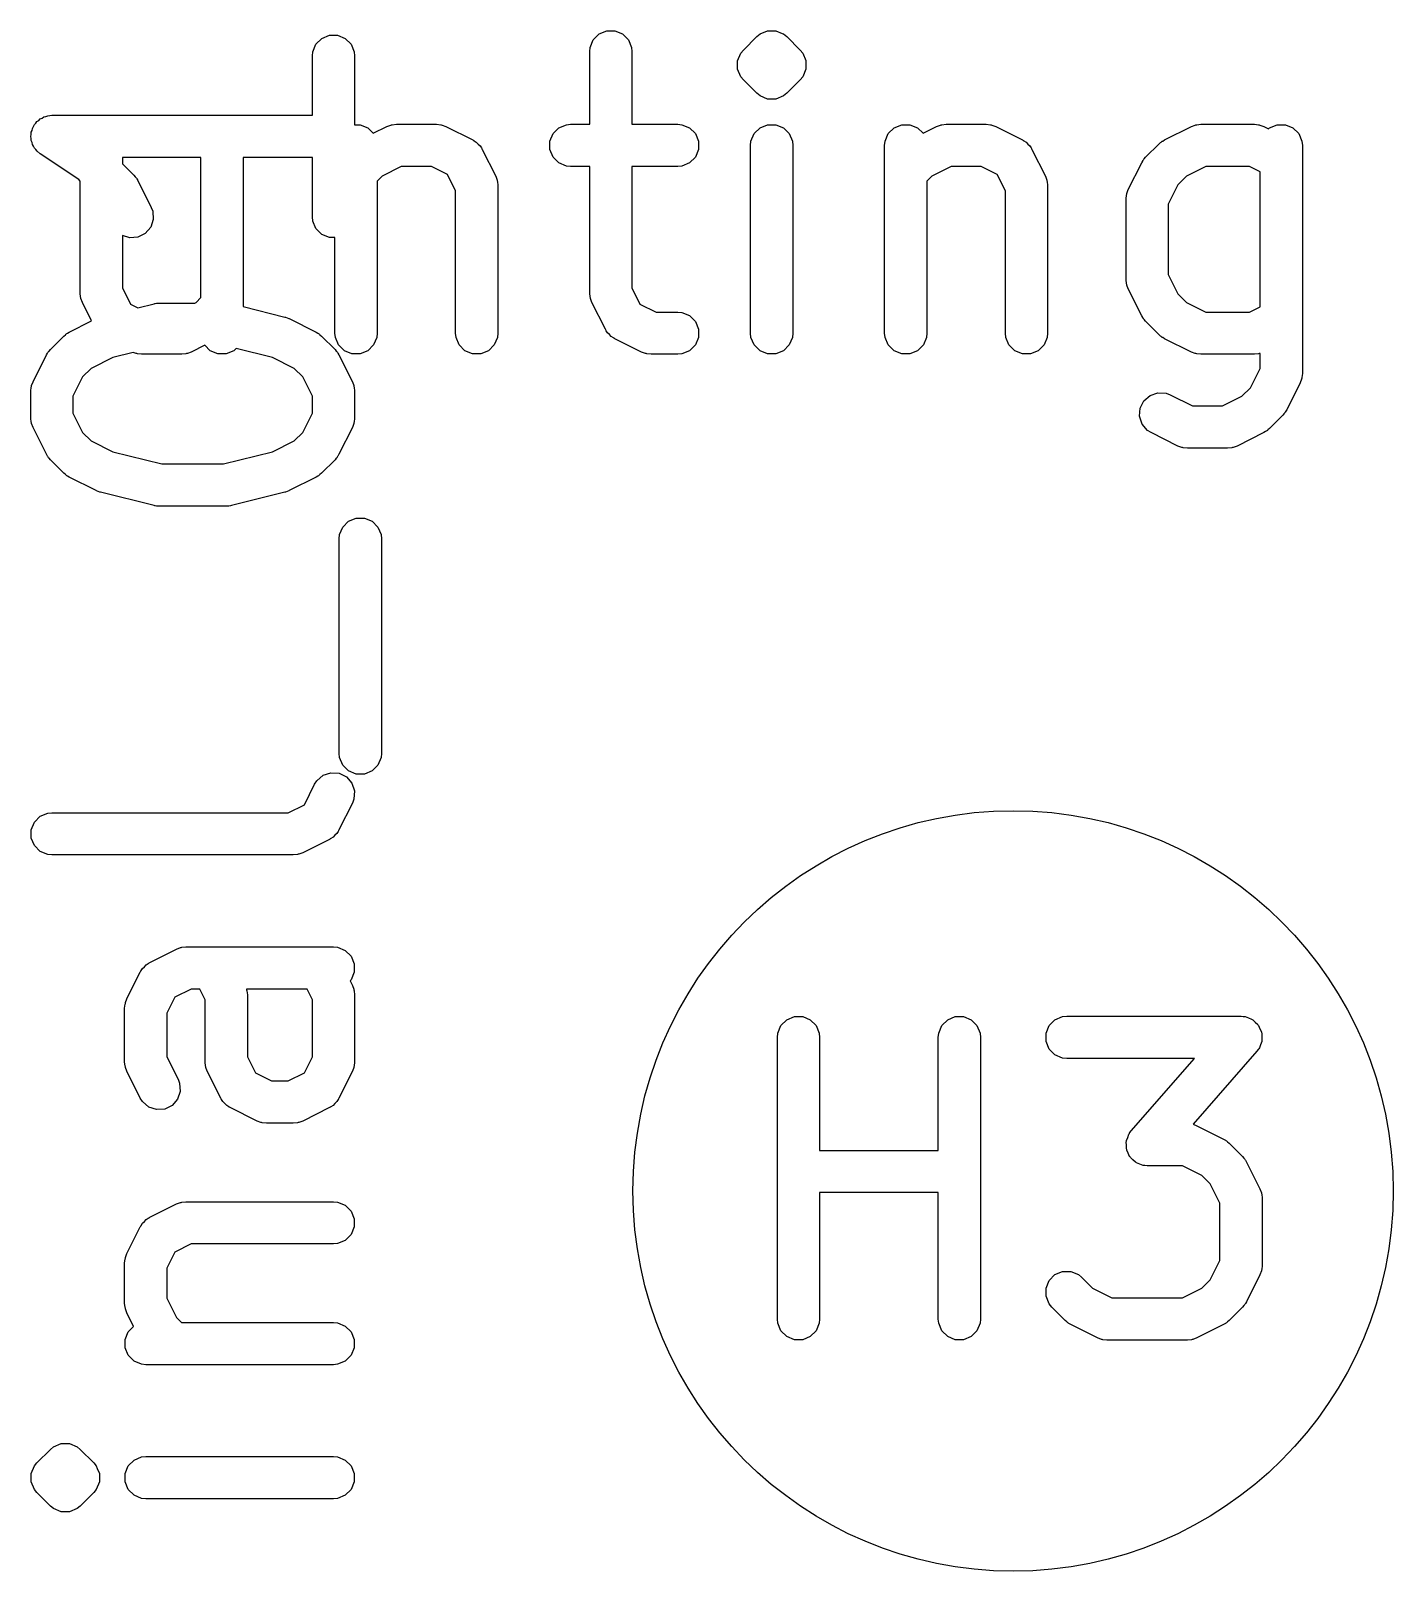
# Model space of a CAD drawing. Extents: x 0.58 to 7.69, y -5.21 to -0.56.
# Drawn here: x 7.1463 to 7.3368, y -0.9584 to -0.7431 of the extents above; entities that cross this region are included whole.
import ezdxf

# ---------------------------------------------------------------- set-up
doc = ezdxf.new("R2010")
doc.units = 0
doc.header["$MEASUREMENT"] = 0
doc.layers.add('BLACK', color=7, linetype='CONTINUOUS')

msp = doc.modelspace()

# ---------------------------------------------------------------- linework, layer by layer
at = {"layer": 'BLACK', "linetype": 'CONTINUOUS'}
for p, q in [((7.18621, -0.745), (7.18702, -0.74419)), ((7.18702, -0.74419), (7.18809, -0.74375)), ((7.18809, -0.74375), (7.18924, -0.74375)), ((7.18924, -0.74375), (7.1903, -0.74419)), ((7.1903, -0.74419), (7.19112, -0.745)), ((7.22455, -0.74546), (7.22499, -0.74439)), ((7.22499, -0.74439), (7.2258, -0.74358)), ((7.2258, -0.74358), (7.22687, -0.74314)), ((7.22687, -0.74314), (7.22802, -0.74314)), ((7.22802, -0.74314), (7.22908, -0.74358)), ((7.22908, -0.74358), (7.2299, -0.74439)), ((7.2299, -0.74439), (7.23034, -0.74546)), ((7.24598, -0.74582), (7.24785, -0.74394)), ((7.24785, -0.74394), (7.2483, -0.74358)), ((7.2483, -0.74358), (7.24936, -0.74314)), ((7.24936, -0.74314), (7.25052, -0.74314)), ((7.25052, -0.74314), (7.25052, -0.74314)), ((7.25052, -0.74314), (7.25141, -0.74351)), ((7.25141, -0.74351), (7.25158, -0.74358)), ((7.25158, -0.74358), (7.25203, -0.74394)), ((7.25203, -0.74394), (7.2539, -0.74582)), ((7.18571, -0.74665), (7.18577, -0.74607)), ((7.18571, -0.75494), (7.18571, -0.74665)), ((7.18577, -0.74607), (7.18621, -0.745)), ((7.19112, -0.745), (7.19156, -0.74607)), ((7.19156, -0.74607), (7.19161, -0.74665)), ((7.19161, -0.74665), (7.19161, -0.75626)), ((7.22449, -0.74603), (7.22455, -0.74546)), ((7.22449, -0.7562), (7.22449, -0.74603)), ((7.23034, -0.74546), (7.2304, -0.74603)), ((7.2304, -0.74603), (7.2304, -0.7562)), ((7.24517, -0.74733), (7.24561, -0.74627)), ((7.24561, -0.74627), (7.24598, -0.74582)), ((7.2539, -0.74582), (7.25427, -0.74627)), ((7.25427, -0.74627), (7.25469, -0.74728)), ((7.24517, -0.74848), (7.24517, -0.74733)), ((7.24561, -0.74955), (7.24517, -0.74848)), ((7.25471, -0.74848), (7.25427, -0.74955)), ((7.25469, -0.74728), (7.25471, -0.74733)), ((7.25471, -0.74733), (7.25471, -0.74848)), ((7.24598, -0.74999), (7.24561, -0.74955)), ((7.24785, -0.75187), (7.24598, -0.74999)), ((7.2539, -0.74999), (7.25203, -0.75187)), ((7.25427, -0.74955), (7.2539, -0.74999)), ((7.2483, -0.75224), (7.24785, -0.75187)), ((7.24936, -0.75268), (7.2483, -0.75224)), ((7.25052, -0.75268), (7.24936, -0.75268)), ((7.24936, -0.75268), (7.24936, -0.75268)), ((7.25158, -0.75224), (7.25052, -0.75268)), ((7.25052, -0.75268), (7.25052, -0.75268)), ((7.25203, -0.75187), (7.25158, -0.75224)), ((7.1472, -0.75581), (7.14744, -0.75565)), ((7.14744, -0.75565), (7.14765, -0.75544)), ((7.14765, -0.75544), (7.14792, -0.75533)), ((7.14792, -0.75533), (7.14816, -0.75517)), ((7.14816, -0.75517), (7.14845, -0.75511)), ((7.14845, -0.75511), (7.14872, -0.755)), ((7.14872, -0.755), (7.14929, -0.75494)), ((7.14929, -0.75494), (7.14929, -0.75494)), ((7.14929, -0.75494), (7.14929, -0.75494)), ((7.14929, -0.75494), (7.14929, -0.75494)), ((7.14929, -0.75494), (7.18571, -0.75494)), ((7.14634, -0.7579), (7.1464, -0.75761)), ((7.1464, -0.75732), (7.14651, -0.75705)), ((7.1464, -0.75761), (7.1464, -0.75732)), ((7.14651, -0.75705), (7.14656, -0.75677)), ((7.14656, -0.75677), (7.14673, -0.75652)), ((7.14673, -0.75652), (7.14684, -0.75625)), ((7.14684, -0.75625), (7.14704, -0.75605)), ((7.14704, -0.75605), (7.1472, -0.75581)), ((7.19161, -0.75626), (7.1924, -0.75626)), ((7.1924, -0.75626), (7.19346, -0.7567)), ((7.19346, -0.7567), (7.19423, -0.75746)), ((7.19423, -0.75746), (7.19613, -0.75651)), ((7.19613, -0.75651), (7.19667, -0.75631)), ((7.19667, -0.75631), (7.19677, -0.7563)), ((7.19677, -0.7563), (7.19687, -0.75626)), ((7.19687, -0.75626), (7.19745, -0.7562)), ((7.19745, -0.7562), (7.20307, -0.7562)), ((7.20307, -0.7562), (7.20365, -0.75626)), ((7.20365, -0.75626), (7.20374, -0.7563)), ((7.20374, -0.7563), (7.20385, -0.75631)), ((7.20385, -0.75631), (7.20439, -0.75651)), ((7.20439, -0.75651), (7.20814, -0.75839)), ((7.21892, -0.75858), (7.21936, -0.75751)), ((7.21936, -0.75751), (7.22018, -0.7567)), ((7.22018, -0.7567), (7.22124, -0.75626)), ((7.22124, -0.75626), (7.22182, -0.7562)), ((7.22182, -0.7562), (7.22449, -0.7562)), ((7.2304, -0.7562), (7.23682, -0.7562)), ((7.23682, -0.7562), (7.23739, -0.75626)), ((7.23739, -0.75626), (7.23846, -0.7567)), ((7.23846, -0.7567), (7.23927, -0.75751)), ((7.23927, -0.75751), (7.23971, -0.75858)), ((7.24704, -0.75858), (7.24748, -0.75751)), ((7.24748, -0.75751), (7.2483, -0.7567)), ((7.2483, -0.7567), (7.24936, -0.75626)), ((7.24936, -0.75626), (7.25052, -0.75626)), ((7.25052, -0.75626), (7.25158, -0.7567)), ((7.25158, -0.7567), (7.25239, -0.75751)), ((7.25239, -0.75751), (7.25284, -0.75858)), ((7.26579, -0.75858), (7.26623, -0.75751)), ((7.26623, -0.75751), (7.26705, -0.7567)), ((7.26705, -0.7567), (7.26811, -0.75626)), ((7.26811, -0.75626), (7.26926, -0.75626)), ((7.26926, -0.75626), (7.27033, -0.7567)), ((7.27033, -0.7567), (7.27109, -0.75746)), ((7.27109, -0.75746), (7.27299, -0.75651)), ((7.27299, -0.75651), (7.27353, -0.75631)), ((7.27353, -0.75631), (7.27364, -0.7563)), ((7.27364, -0.7563), (7.27374, -0.75626)), ((7.27374, -0.75626), (7.27431, -0.7562)), ((7.27431, -0.7562), (7.27994, -0.7562)), ((7.27994, -0.7562), (7.28051, -0.75626)), ((7.28051, -0.75626), (7.28061, -0.7563)), ((7.28061, -0.7563), (7.28072, -0.75631)), ((7.28072, -0.75631), (7.28126, -0.75651)), ((7.28126, -0.75651), (7.28501, -0.75839)), ((7.30486, -0.75839), (7.30861, -0.75651)), ((7.30861, -0.75651), (7.30915, -0.75631)), ((7.30915, -0.75631), (7.30926, -0.7563)), ((7.30926, -0.7563), (7.30936, -0.75626)), ((7.30936, -0.75626), (7.30993, -0.7562)), ((7.30993, -0.7562), (7.31743, -0.7562)), ((7.31743, -0.7562), (7.31801, -0.75626)), ((7.31801, -0.75626), (7.31811, -0.7563)), ((7.31811, -0.7563), (7.31821, -0.75631)), ((7.31821, -0.75631), (7.31875, -0.75651)), ((7.31875, -0.75651), (7.3194, -0.75684)), ((7.3194, -0.75684), (7.31954, -0.7567)), ((7.31954, -0.7567), (7.3206, -0.75626)), ((7.3206, -0.75626), (7.32176, -0.75626)), ((7.32176, -0.75626), (7.32282, -0.7567)), ((7.32282, -0.7567), (7.32364, -0.75751)), ((7.32364, -0.75751), (7.32408, -0.75858)), ((7.1464, -0.75818), (7.14634, -0.7579)), ((7.1464, -0.75847), (7.1464, -0.75818)), ((7.14651, -0.75874), (7.1464, -0.75847)), ((7.14657, -0.75903), (7.14651, -0.75874)), ((7.14673, -0.75927), (7.14657, -0.75903)), ((7.14684, -0.75953), (7.14673, -0.75927)), ((7.14704, -0.75974), (7.14684, -0.75953)), ((7.14721, -0.75998), (7.14704, -0.75974)), ((7.14765, -0.76035), (7.14721, -0.75998)), ((7.20814, -0.75839), (7.20824, -0.75845)), ((7.20824, -0.75845), (7.20828, -0.75846)), ((7.20828, -0.75846), (7.20834, -0.75851)), ((7.20834, -0.75851), (7.20863, -0.7587)), ((7.20863, -0.7587), (7.20887, -0.75898)), ((7.20887, -0.75898), (7.20915, -0.75922)), ((7.20915, -0.75922), (7.20934, -0.75951)), ((7.20934, -0.75951), (7.20939, -0.75957)), ((7.20939, -0.75957), (7.2094, -0.75961)), ((7.2094, -0.75961), (7.20946, -0.75971)), ((7.20946, -0.75971), (7.21134, -0.76346)), ((7.21892, -0.75973), (7.21892, -0.75858)), ((7.21936, -0.7608), (7.21892, -0.75973)), ((7.23971, -0.75973), (7.23927, -0.7608)), ((7.23971, -0.75858), (7.23971, -0.75973)), ((7.24699, -0.75916), (7.24704, -0.75858)), ((7.24699, -0.7854), (7.24699, -0.75916)), ((7.25284, -0.75858), (7.25289, -0.75916)), ((7.25289, -0.75916), (7.25289, -0.7854)), ((7.26573, -0.75916), (7.26579, -0.75858)), ((7.26573, -0.7854), (7.26573, -0.75916)), ((7.28501, -0.75839), (7.2851, -0.75845)), ((7.2851, -0.75845), (7.28515, -0.75846)), ((7.28515, -0.75846), (7.2852, -0.75851)), ((7.2852, -0.75851), (7.2855, -0.7587)), ((7.2855, -0.7587), (7.28574, -0.75898)), ((7.28574, -0.75898), (7.28602, -0.75922)), ((7.28602, -0.75922), (7.2862, -0.75951)), ((7.2862, -0.75951), (7.28625, -0.75957)), ((7.28625, -0.75957), (7.28627, -0.75961)), ((7.28627, -0.75961), (7.28633, -0.75971)), ((7.28633, -0.75971), (7.2882, -0.76346)), ((7.30222, -0.76082), (7.30409, -0.75894)), ((7.30409, -0.75894), (7.30432, -0.75876)), ((7.30432, -0.75876), (7.30437, -0.7587)), ((7.30437, -0.7587), (7.30446, -0.75864)), ((7.30446, -0.75864), (7.30454, -0.75857)), ((7.30454, -0.75857), (7.30461, -0.75854)), ((7.30461, -0.75854), (7.30486, -0.75839)), ((7.32408, -0.75858), (7.32413, -0.75916)), ((7.32413, -0.75916), (7.32413, -0.79103)), ((7.15304, -0.76394), (7.14765, -0.76035)), ((7.14765, -0.76035), (7.14765, -0.76035)), ((7.14765, -0.76035), (7.14765, -0.76035)), ((7.14765, -0.76035), (7.14765, -0.76035)), ((7.17012, -0.76085), (7.15915, -0.76085)), ((7.15915, -0.76085), (7.15915, -0.76171)), ((7.15915, -0.76171), (7.16075, -0.7633)), ((7.17012, -0.78043), (7.17012, -0.76085)), ((7.18571, -0.76085), (7.17603, -0.76085)), ((7.17603, -0.76085), (7.17603, -0.78169)), ((7.18571, -0.76914), (7.18571, -0.76085)), ((7.19814, -0.76211), (7.19545, -0.76346)), ((7.20237, -0.76211), (7.19814, -0.76211)), ((7.20462, -0.76323), (7.20237, -0.76211)), ((7.22018, -0.76161), (7.21936, -0.7608)), ((7.22124, -0.76205), (7.22018, -0.76161)), ((7.22182, -0.76211), (7.22124, -0.76205)), ((7.22449, -0.76211), (7.22182, -0.76211)), ((7.22449, -0.77978), (7.22449, -0.76211)), ((7.23682, -0.76211), (7.2304, -0.76211)), ((7.2304, -0.76211), (7.2304, -0.77908)), ((7.23739, -0.76205), (7.23682, -0.76211)), ((7.23846, -0.76161), (7.23739, -0.76205)), ((7.23927, -0.7608), (7.23846, -0.76161)), ((7.27501, -0.76211), (7.27231, -0.76346)), ((7.27924, -0.76211), (7.27501, -0.76211)), ((7.28148, -0.76323), (7.27924, -0.76211)), ((7.29979, -0.76533), (7.30167, -0.76158)), ((7.30167, -0.76158), (7.30182, -0.76134)), ((7.30182, -0.76134), (7.30185, -0.76126)), ((7.30185, -0.76126), (7.30192, -0.76118)), ((7.30192, -0.76118), (7.30198, -0.76109)), ((7.30198, -0.76109), (7.30203, -0.76104)), ((7.30203, -0.76104), (7.30222, -0.76082)), ((7.31063, -0.76211), (7.30793, -0.76346)), ((7.31673, -0.76211), (7.31063, -0.76211)), ((7.31823, -0.76285), (7.31673, -0.76211)), ((7.15325, -0.76415), (7.15304, -0.76394)), ((7.15325, -0.77978), (7.15325, -0.76415)), ((7.16075, -0.7633), (7.16094, -0.76353)), ((7.16094, -0.76353), (7.161, -0.76358)), ((7.161, -0.76358), (7.16105, -0.76367)), ((7.16105, -0.76367), (7.16112, -0.76375)), ((7.16112, -0.76375), (7.16115, -0.76382)), ((7.16115, -0.76382), (7.16131, -0.76407)), ((7.16131, -0.76407), (7.16318, -0.76782)), ((7.19545, -0.76346), (7.19477, -0.76413)), ((7.19477, -0.76413), (7.19477, -0.7854)), ((7.20574, -0.76548), (7.20462, -0.76323)), ((7.21134, -0.76346), (7.21154, -0.764)), ((7.21154, -0.764), (7.21155, -0.76411)), ((7.21155, -0.76411), (7.21159, -0.7642)), ((7.21159, -0.7642), (7.21165, -0.76478)), ((7.27231, -0.76346), (7.27164, -0.76413)), ((7.27164, -0.76413), (7.27164, -0.7854)), ((7.28261, -0.76548), (7.28148, -0.76323)), ((7.2882, -0.76346), (7.28841, -0.764)), ((7.28841, -0.764), (7.28842, -0.76411)), ((7.28842, -0.76411), (7.28846, -0.7642)), ((7.28846, -0.7642), (7.28851, -0.76478)), ((7.30793, -0.76346), (7.30673, -0.76465)), ((7.31823, -0.7817), (7.31823, -0.76285)), ((7.20574, -0.7854), (7.20574, -0.76548)), ((7.21165, -0.76478), (7.21165, -0.7854)), ((7.28261, -0.7854), (7.28261, -0.76548)), ((7.28851, -0.76478), (7.28851, -0.7854)), ((7.29948, -0.76665), (7.29954, -0.76608)), ((7.29954, -0.76608), (7.29958, -0.76598)), ((7.29958, -0.76598), (7.29959, -0.76587)), ((7.29959, -0.76587), (7.29979, -0.76533)), ((7.30673, -0.76465), (7.30539, -0.76735)), ((7.16318, -0.76782), (7.16339, -0.76836)), ((7.16339, -0.76836), (7.16347, -0.76951)), ((7.29948, -0.7779), (7.29948, -0.76665)), ((7.30539, -0.76735), (7.30539, -0.77721)), ((7.16311, -0.7706), (7.16235, -0.77148)), ((7.16347, -0.76951), (7.16311, -0.7706)), ((7.18577, -0.76972), (7.18571, -0.76914)), ((7.18621, -0.77078), (7.18577, -0.76972)), ((7.18702, -0.7716), (7.18621, -0.77078)), ((7.16017, -0.77207), (7.15915, -0.77173)), ((7.15915, -0.77173), (7.15915, -0.77908)), ((7.16132, -0.77199), (7.16017, -0.77207)), ((7.16235, -0.77148), (7.16132, -0.77199)), ((7.18809, -0.77204), (7.18702, -0.7716)), ((7.18887, -0.77204), (7.18809, -0.77204)), ((7.18887, -0.7854), (7.18887, -0.77204)), ((7.30539, -0.77721), (7.30673, -0.7799)), ((7.15915, -0.77908), (7.16028, -0.78133)), ((7.2304, -0.77908), (7.23152, -0.78133)), ((7.29954, -0.77848), (7.29948, -0.7779)), ((7.29958, -0.77858), (7.29954, -0.77848)), ((7.29959, -0.77868), (7.29958, -0.77858)), ((7.29979, -0.77922), (7.29959, -0.77868)), ((7.30167, -0.78297), (7.29979, -0.77922)), ((7.15331, -0.78035), (7.15325, -0.77978)), ((7.15335, -0.78045), (7.15331, -0.78035)), ((7.15335, -0.78056), (7.15335, -0.78045)), ((7.15356, -0.7811), (7.15335, -0.78056)), ((7.15485, -0.78368), (7.15356, -0.7811)), ((7.16028, -0.78133), (7.16131, -0.78184)), ((7.16131, -0.78184), (7.16357, -0.78128)), ((7.16357, -0.78128), (7.16367, -0.78126)), ((7.16367, -0.78126), (7.16371, -0.78124)), ((7.16371, -0.78124), (7.16393, -0.78122)), ((7.16393, -0.78122), (7.16415, -0.78119)), ((7.16415, -0.78119), (7.16419, -0.7812)), ((7.16419, -0.7812), (7.16429, -0.78119)), ((7.16429, -0.78119), (7.16928, -0.78119)), ((7.16928, -0.78119), (7.16945, -0.7811)), ((7.16945, -0.7811), (7.17012, -0.78043)), ((7.22455, -0.78035), (7.22449, -0.77978)), ((7.22459, -0.78045), (7.22455, -0.78035)), ((7.22459, -0.78056), (7.22459, -0.78045)), ((7.2248, -0.7811), (7.22459, -0.78056)), ((7.22668, -0.78485), (7.2248, -0.7811)), ((7.23152, -0.78133), (7.23376, -0.78245)), ((7.30673, -0.7799), (7.30793, -0.7811)), ((7.30793, -0.7811), (7.31063, -0.78245)), ((7.15172, -0.78525), (7.15485, -0.78368)), ((7.17603, -0.78169), (7.18188, -0.78315)), ((7.18188, -0.78315), (7.18192, -0.78317)), ((7.18192, -0.78317), (7.18194, -0.78317)), ((7.18194, -0.78317), (7.18218, -0.78326)), ((7.18218, -0.78326), (7.18242, -0.78335)), ((7.18242, -0.78335), (7.18244, -0.78336)), ((7.18244, -0.78336), (7.18248, -0.78337)), ((7.18248, -0.78337), (7.18623, -0.78525)), ((7.23376, -0.78245), (7.23682, -0.78245)), ((7.23682, -0.78245), (7.23739, -0.78251)), ((7.23739, -0.78251), (7.23846, -0.78295)), ((7.23846, -0.78295), (7.23927, -0.78376)), ((7.30182, -0.78322), (7.30167, -0.78297)), ((7.30185, -0.78329), (7.30182, -0.78322)), ((7.30192, -0.78337), (7.30185, -0.78329)), ((7.30198, -0.78346), (7.30192, -0.78337)), ((7.30203, -0.78351), (7.30198, -0.78346)), ((7.30222, -0.78374), (7.30203, -0.78351)), ((7.31063, -0.78245), (7.31673, -0.78245)), ((7.31673, -0.78245), (7.31823, -0.7817)), ((7.14908, -0.78768), (7.15095, -0.7858)), ((7.15095, -0.7858), (7.15118, -0.78562)), ((7.15118, -0.78562), (7.15123, -0.78556)), ((7.15123, -0.78556), (7.15132, -0.7855)), ((7.15132, -0.7855), (7.1514, -0.78543)), ((7.1514, -0.78543), (7.15147, -0.78541)), ((7.15147, -0.78541), (7.15172, -0.78525)), ((7.18623, -0.78525), (7.18648, -0.78541)), ((7.18648, -0.78541), (7.18655, -0.78543)), ((7.18655, -0.78543), (7.18663, -0.7855)), ((7.18663, -0.7855), (7.18672, -0.78556)), ((7.18672, -0.78556), (7.18677, -0.78562)), ((7.18677, -0.78562), (7.187, -0.7858)), ((7.187, -0.7858), (7.18888, -0.78768)), ((7.18893, -0.78598), (7.18887, -0.7854)), ((7.19477, -0.7854), (7.19472, -0.78598)), ((7.2058, -0.78598), (7.20574, -0.7854)), ((7.21165, -0.7854), (7.21159, -0.78598)), ((7.22674, -0.78494), (7.22668, -0.78485)), ((7.22675, -0.78499), (7.22674, -0.78494)), ((7.2268, -0.78505), (7.22675, -0.78499)), ((7.22698, -0.78534), (7.2268, -0.78505)), ((7.22726, -0.78558), (7.22698, -0.78534)), ((7.22751, -0.78586), (7.22726, -0.78558)), ((7.2278, -0.78604), (7.22751, -0.78586)), ((7.23927, -0.78376), (7.23971, -0.78483)), ((7.23971, -0.78483), (7.23971, -0.78598)), ((7.24704, -0.78598), (7.24699, -0.7854)), ((7.25289, -0.7854), (7.25284, -0.78598)), ((7.26579, -0.78598), (7.26573, -0.7854)), ((7.27164, -0.7854), (7.27158, -0.78598)), ((7.28266, -0.78598), (7.28261, -0.7854)), ((7.28851, -0.7854), (7.28846, -0.78598)), ((7.30409, -0.78561), (7.30222, -0.78374)), ((7.30432, -0.7858), (7.30409, -0.78561)), ((7.30437, -0.78586), (7.30432, -0.7858)), ((7.30446, -0.78592), (7.30437, -0.78586)), ((7.14878, -0.78804), (7.14883, -0.78795)), ((7.14883, -0.78795), (7.14889, -0.7879)), ((7.14889, -0.7879), (7.14908, -0.78768)), ((7.17067, -0.78709), (7.16877, -0.78804)), ((7.17143, -0.78786), (7.17067, -0.78709)), ((7.17067, -0.78709), (7.17067, -0.78709)), ((7.1725, -0.7883), (7.17143, -0.78786)), ((7.17471, -0.78786), (7.17365, -0.7883)), ((7.17504, -0.78753), (7.17471, -0.78786)), ((7.18013, -0.7888), (7.17504, -0.78753)), ((7.18888, -0.78768), (7.18906, -0.7879)), ((7.18937, -0.78704), (7.18893, -0.78598)), ((7.18906, -0.7879), (7.18912, -0.78795)), ((7.18912, -0.78795), (7.18918, -0.78804)), ((7.19018, -0.78786), (7.18937, -0.78704)), ((7.19125, -0.7883), (7.19018, -0.78786)), ((7.19346, -0.78786), (7.1924, -0.7883)), ((7.19428, -0.78704), (7.19346, -0.78786)), ((7.19472, -0.78598), (7.19428, -0.78704)), ((7.20624, -0.78704), (7.2058, -0.78598)), ((7.20705, -0.78786), (7.20624, -0.78704)), ((7.20812, -0.7883), (7.20705, -0.78786)), ((7.21034, -0.78786), (7.20927, -0.7883)), ((7.21115, -0.78704), (7.21034, -0.78786)), ((7.21159, -0.78598), (7.21115, -0.78704)), ((7.22786, -0.78609), (7.2278, -0.78604)), ((7.2279, -0.78611), (7.22786, -0.78609)), ((7.228, -0.78617), (7.2279, -0.78611)), ((7.23175, -0.78804), (7.228, -0.78617)), ((7.23846, -0.78786), (7.23739, -0.7883)), ((7.23927, -0.78704), (7.23846, -0.78786)), ((7.23971, -0.78598), (7.23927, -0.78704)), ((7.24748, -0.78704), (7.24704, -0.78598)), ((7.2483, -0.78786), (7.24748, -0.78704)), ((7.24936, -0.7883), (7.2483, -0.78786)), ((7.25158, -0.78786), (7.25052, -0.7883)), ((7.25239, -0.78704), (7.25158, -0.78786)), ((7.25284, -0.78598), (7.25239, -0.78704)), ((7.26623, -0.78704), (7.26579, -0.78598)), ((7.26705, -0.78786), (7.26623, -0.78704)), ((7.26811, -0.7883), (7.26705, -0.78786)), ((7.27033, -0.78786), (7.26926, -0.7883)), ((7.27114, -0.78704), (7.27033, -0.78786)), ((7.27158, -0.78598), (7.27114, -0.78704)), ((7.28311, -0.78704), (7.28266, -0.78598)), ((7.28392, -0.78786), (7.28311, -0.78704)), ((7.28498, -0.7883), (7.28392, -0.78786)), ((7.2872, -0.78786), (7.28614, -0.7883)), ((7.28802, -0.78704), (7.2872, -0.78786)), ((7.28846, -0.78598), (7.28802, -0.78704)), ((7.30454, -0.78598), (7.30446, -0.78592)), ((7.30461, -0.78601), (7.30454, -0.78598)), ((7.30486, -0.78617), (7.30461, -0.78601)), ((7.30861, -0.78804), (7.30486, -0.78617)), ((7.14665, -0.79219), (7.14853, -0.78844)), ((7.14853, -0.78844), (7.14868, -0.7882)), ((7.14868, -0.7882), (7.14871, -0.78812)), ((7.14871, -0.78812), (7.14878, -0.78804)), ((7.15782, -0.7888), (7.15479, -0.79032)), ((7.16064, -0.7881), (7.15782, -0.7888)), ((7.16105, -0.78825), (7.16064, -0.7881)), ((7.16115, -0.78826), (7.16105, -0.78825)), ((7.16125, -0.7883), (7.16115, -0.78826)), ((7.16183, -0.78835), (7.16125, -0.7883)), ((7.16745, -0.78835), (7.16183, -0.78835)), ((7.16803, -0.7883), (7.16745, -0.78835)), ((7.16812, -0.78826), (7.16803, -0.7883)), ((7.16823, -0.78825), (7.16812, -0.78826)), ((7.16877, -0.78804), (7.16823, -0.78825)), ((7.17365, -0.7883), (7.1725, -0.7883)), ((7.18316, -0.79032), (7.18013, -0.7888)), ((7.18918, -0.78804), (7.18924, -0.78812)), ((7.18924, -0.78812), (7.18927, -0.7882)), ((7.18927, -0.7882), (7.18943, -0.78844)), ((7.18943, -0.78844), (7.1913, -0.79219)), ((7.1924, -0.7883), (7.19125, -0.7883)), ((7.20927, -0.7883), (7.20812, -0.7883)), ((7.23229, -0.78825), (7.23175, -0.78804)), ((7.23239, -0.78826), (7.23229, -0.78825)), ((7.23249, -0.7883), (7.23239, -0.78826)), ((7.23307, -0.78835), (7.23249, -0.7883)), ((7.23682, -0.78835), (7.23307, -0.78835)), ((7.23739, -0.7883), (7.23682, -0.78835)), ((7.25052, -0.7883), (7.24936, -0.7883)), ((7.26926, -0.7883), (7.26811, -0.7883)), ((7.28614, -0.7883), (7.28498, -0.7883)), ((7.30915, -0.78825), (7.30861, -0.78804)), ((7.30926, -0.78826), (7.30915, -0.78825)), ((7.30936, -0.7883), (7.30926, -0.78826)), ((7.30993, -0.78835), (7.30936, -0.7883)), ((7.31743, -0.78835), (7.30993, -0.78835)), ((7.31801, -0.7883), (7.31743, -0.78835)), ((7.31811, -0.78826), (7.31801, -0.7883)), ((7.31821, -0.78825), (7.31811, -0.78826)), ((7.31823, -0.78824), (7.31821, -0.78825)), ((7.31823, -0.79033), (7.31823, -0.78824)), ((7.14644, -0.79273), (7.14665, -0.79219)), ((7.15359, -0.79151), (7.15224, -0.79421)), ((7.15479, -0.79032), (7.15359, -0.79151)), ((7.18436, -0.79151), (7.18316, -0.79032)), ((7.18571, -0.79421), (7.18436, -0.79151)), ((7.1913, -0.79219), (7.19151, -0.79273)), ((7.31688, -0.79303), (7.31823, -0.79033)), ((7.32403, -0.79181), (7.32382, -0.79235)), ((7.32404, -0.7917), (7.32403, -0.79181)), ((7.32408, -0.7916), (7.32404, -0.7917)), ((7.32413, -0.79103), (7.32408, -0.7916)), ((7.14634, -0.79351), (7.1464, -0.79294)), ((7.14634, -0.79726), (7.14634, -0.79351)), ((7.1464, -0.79294), (7.14644, -0.79284)), ((7.14644, -0.79284), (7.14644, -0.79273)), ((7.15224, -0.79421), (7.15224, -0.79657)), ((7.18571, -0.79657), (7.18571, -0.79421)), ((7.19151, -0.79273), (7.19152, -0.79284)), ((7.19152, -0.79284), (7.19156, -0.79294)), ((7.19156, -0.79294), (7.19161, -0.79351)), ((7.19161, -0.79351), (7.19161, -0.79726)), ((7.30198, -0.79484), (7.30285, -0.79409)), ((7.30285, -0.79409), (7.30394, -0.79372)), ((7.30394, -0.79372), (7.30509, -0.7938)), ((7.30509, -0.7938), (7.30563, -0.79401)), ((7.30563, -0.79401), (7.30875, -0.79557)), ((7.31298, -0.79557), (7.31568, -0.79422)), ((7.31568, -0.79422), (7.31688, -0.79303)), ((7.32382, -0.79235), (7.32195, -0.7961)), ((7.15224, -0.79657), (7.15359, -0.79926)), ((7.18436, -0.79926), (7.18571, -0.79657)), ((7.30138, -0.79702), (7.30146, -0.79587)), ((7.30146, -0.79587), (7.30198, -0.79484)), ((7.30875, -0.79557), (7.31298, -0.79557)), ((7.32164, -0.79659), (7.32158, -0.79664)), ((7.32169, -0.7965), (7.32164, -0.79659)), ((7.32176, -0.79642), (7.32169, -0.7965)), ((7.32179, -0.79634), (7.32176, -0.79642)), ((7.32195, -0.7961), (7.32179, -0.79634)), ((7.1464, -0.79784), (7.14634, -0.79726)), ((7.14644, -0.79794), (7.1464, -0.79784)), ((7.14644, -0.79804), (7.14644, -0.79794)), ((7.14665, -0.79858), (7.14644, -0.79804)), ((7.14853, -0.80233), (7.14665, -0.79858)), ((7.1913, -0.79858), (7.18943, -0.80233)), ((7.19151, -0.79804), (7.1913, -0.79858)), ((7.19152, -0.79794), (7.19151, -0.79804)), ((7.19156, -0.79784), (7.19152, -0.79794)), ((7.19161, -0.79726), (7.19156, -0.79784)), ((7.30174, -0.79811), (7.30138, -0.79702)), ((7.3025, -0.79898), (7.30174, -0.79811)), ((7.31952, -0.79874), (7.31929, -0.79892)), ((7.32139, -0.79686), (7.31952, -0.79874)), ((7.32158, -0.79664), (7.32139, -0.79686)), ((7.15359, -0.79926), (7.15479, -0.80046)), ((7.15479, -0.80046), (7.15782, -0.80198)), ((7.18013, -0.80198), (7.18316, -0.80046)), ((7.18316, -0.80046), (7.18436, -0.79926)), ((7.30299, -0.79929), (7.3025, -0.79898)), ((7.30674, -0.80117), (7.30299, -0.79929)), ((7.31875, -0.79929), (7.315, -0.80117)), ((7.319, -0.79914), (7.31875, -0.79929)), ((7.31907, -0.79911), (7.319, -0.79914)), ((7.31915, -0.79904), (7.31907, -0.79911)), ((7.31924, -0.79898), (7.31915, -0.79904)), ((7.31929, -0.79892), (7.31924, -0.79898)), ((7.14868, -0.80258), (7.14853, -0.80233)), ((7.14871, -0.80265), (7.14868, -0.80258)), ((7.14878, -0.80273), (7.14871, -0.80265)), ((7.14883, -0.80282), (7.14878, -0.80273)), ((7.14889, -0.80288), (7.14883, -0.80282)), ((7.14908, -0.8031), (7.14889, -0.80288)), ((7.15782, -0.80198), (7.16465, -0.80368)), ((7.1733, -0.80368), (7.18013, -0.80198)), ((7.18906, -0.80288), (7.18888, -0.8031)), ((7.18912, -0.80282), (7.18906, -0.80288)), ((7.18918, -0.80273), (7.18912, -0.80282)), ((7.18924, -0.80265), (7.18918, -0.80273)), ((7.18927, -0.80258), (7.18924, -0.80265)), ((7.18943, -0.80233), (7.18927, -0.80258)), ((7.30728, -0.80137), (7.30674, -0.80117)), ((7.30738, -0.80138), (7.30728, -0.80137)), ((7.30748, -0.80142), (7.30738, -0.80138)), ((7.30806, -0.80148), (7.30748, -0.80142)), ((7.31368, -0.80148), (7.30806, -0.80148)), ((7.31426, -0.80142), (7.31368, -0.80148)), ((7.31436, -0.80138), (7.31426, -0.80142)), ((7.31446, -0.80137), (7.31436, -0.80138)), ((7.315, -0.80117), (7.31446, -0.80137)), ((7.15095, -0.80498), (7.14908, -0.8031)), ((7.15118, -0.80516), (7.15095, -0.80498)), ((7.15123, -0.80522), (7.15118, -0.80516)), ((7.15132, -0.80528), (7.15123, -0.80522)), ((7.16465, -0.80368), (7.1733, -0.80368)), ((7.18672, -0.80522), (7.18663, -0.80528)), ((7.18677, -0.80516), (7.18672, -0.80522)), ((7.187, -0.80498), (7.18677, -0.80516)), ((7.18888, -0.8031), (7.187, -0.80498)), ((7.1514, -0.80534), (7.15132, -0.80528)), ((7.15147, -0.80537), (7.1514, -0.80534)), ((7.15172, -0.80553), (7.15147, -0.80537)), ((7.15547, -0.8074), (7.15172, -0.80553)), ((7.18623, -0.80553), (7.18248, -0.8074)), ((7.18648, -0.80537), (7.18623, -0.80553)), ((7.18655, -0.80534), (7.18648, -0.80537)), ((7.18663, -0.80528), (7.18655, -0.80534)), ((7.15551, -0.80742), (7.15547, -0.8074)), ((7.15553, -0.80743), (7.15551, -0.80742)), ((7.15577, -0.80752), (7.15553, -0.80743)), ((7.15601, -0.80761), (7.15577, -0.80752)), ((7.15603, -0.80761), (7.15601, -0.80761)), ((7.15607, -0.80763), (7.15603, -0.80761)), ((7.16357, -0.8095), (7.15607, -0.80763)), ((7.16367, -0.80952), (7.16357, -0.8095)), ((7.16371, -0.80953), (7.16367, -0.80952)), ((7.16393, -0.80956), (7.16371, -0.80953)), ((7.17424, -0.80953), (7.17402, -0.80956)), ((7.17428, -0.80952), (7.17424, -0.80953)), ((7.17438, -0.8095), (7.17428, -0.80952)), ((7.18188, -0.80763), (7.17438, -0.8095)), ((7.18192, -0.80761), (7.18188, -0.80763)), ((7.18194, -0.80761), (7.18192, -0.80761)), ((7.18218, -0.80752), (7.18194, -0.80761)), ((7.18242, -0.80743), (7.18218, -0.80752)), ((7.18244, -0.80742), (7.18242, -0.80743)), ((7.18248, -0.8074), (7.18244, -0.80742)), ((7.16415, -0.80959), (7.16393, -0.80956)), ((7.16419, -0.80958), (7.16415, -0.80959)), ((7.16429, -0.80959), (7.16419, -0.80958)), ((7.17366, -0.80959), (7.16429, -0.80959)), ((7.17376, -0.80958), (7.17366, -0.80959)), ((7.17381, -0.80959), (7.17376, -0.80958)), ((7.17402, -0.80956), (7.17381, -0.80959)), ((7.18996, -0.8125), (7.19077, -0.81168)), ((7.19077, -0.81168), (7.19184, -0.81124)), ((7.19184, -0.81124), (7.19299, -0.81124)), ((7.19299, -0.81124), (7.19405, -0.81168)), ((7.19405, -0.81168), (7.19487, -0.8125)), ((7.18946, -0.81414), (7.18952, -0.81356)), ((7.18952, -0.81356), (7.18996, -0.8125)), ((7.19487, -0.8125), (7.19531, -0.81356)), ((7.19531, -0.81356), (7.19536, -0.81414)), ((7.18946, -0.84413), (7.18946, -0.81414)), ((7.19536, -0.81414), (7.19536, -0.84413)), ((7.18952, -0.84471), (7.18946, -0.84413)), ((7.18996, -0.84577), (7.18952, -0.84471)), ((7.19077, -0.84659), (7.18996, -0.84577)), ((7.19487, -0.84577), (7.19405, -0.84659)), ((7.19531, -0.84471), (7.19487, -0.84577)), ((7.19536, -0.84413), (7.19531, -0.84471)), ((7.18602, -0.84844), (7.18633, -0.84795)), ((7.18633, -0.84795), (7.1872, -0.84719)), ((7.1872, -0.84719), (7.18829, -0.84683)), ((7.18829, -0.84683), (7.18944, -0.84691)), ((7.18944, -0.84691), (7.19047, -0.84742)), ((7.19047, -0.84742), (7.19123, -0.8483)), ((7.19184, -0.84703), (7.19077, -0.84659)), ((7.19123, -0.8483), (7.19159, -0.84939)), ((7.19299, -0.84703), (7.19184, -0.84703)), ((7.19405, -0.84659), (7.19299, -0.84703)), ((7.18459, -0.85131), (7.18602, -0.84844)), ((7.19159, -0.84939), (7.19151, -0.85054)), ((7.14765, -0.85293), (7.14872, -0.85249)), ((7.14872, -0.85249), (7.14929, -0.85243)), ((7.14929, -0.85243), (7.18234, -0.85243)), ((7.18234, -0.85243), (7.18459, -0.85131)), ((7.1913, -0.85108), (7.18943, -0.85483)), ((7.19151, -0.85054), (7.1913, -0.85108)), ((7.1464, -0.85481), (7.14684, -0.85374)), ((7.14684, -0.85374), (7.14765, -0.85293)), ((7.1464, -0.85596), (7.1464, -0.85481)), ((7.14684, -0.85702), (7.1464, -0.85596)), ((7.18811, -0.85615), (7.18436, -0.85802)), ((7.1882, -0.85609), (7.18811, -0.85615)), ((7.18825, -0.85607), (7.1882, -0.85609)), ((7.18831, -0.85602), (7.18825, -0.85607)), ((7.1886, -0.85584), (7.18831, -0.85602)), ((7.18884, -0.85556), (7.1886, -0.85584)), ((7.18912, -0.85532), (7.18884, -0.85556)), ((7.1893, -0.85503), (7.18912, -0.85532)), ((7.18935, -0.85497), (7.1893, -0.85503)), ((7.18937, -0.85492), (7.18935, -0.85497)), ((7.18943, -0.85483), (7.18937, -0.85492)), ((7.14765, -0.85784), (7.14684, -0.85702)), ((7.14872, -0.85828), (7.14765, -0.85784)), ((7.14929, -0.85833), (7.14872, -0.85828)), ((7.18304, -0.85833), (7.14929, -0.85833)), ((7.18361, -0.85828), (7.18304, -0.85833)), ((7.18371, -0.85824), (7.18361, -0.85828)), ((7.18382, -0.85823), (7.18371, -0.85824)), ((7.18436, -0.85802), (7.18382, -0.85823)), ((7.16297, -0.87336), (7.16672, -0.87149)), ((7.16672, -0.87149), (7.16726, -0.87128)), ((7.16726, -0.87128), (7.16737, -0.87127)), ((7.16737, -0.87127), (7.16746, -0.87123)), ((7.16746, -0.87123), (7.16804, -0.87118)), ((7.16804, -0.87118), (7.18866, -0.87118)), ((7.18866, -0.87118), (7.18924, -0.87123)), ((7.18924, -0.87123), (7.1903, -0.87167)), ((7.1903, -0.87167), (7.19112, -0.87249)), ((7.16196, -0.87419), (7.16224, -0.87395)), ((7.16224, -0.87395), (7.16248, -0.87367)), ((7.16248, -0.87367), (7.16277, -0.87349)), ((7.16277, -0.87349), (7.16283, -0.87344)), ((7.16283, -0.87344), (7.16287, -0.87342)), ((7.16287, -0.87342), (7.16297, -0.87336)), ((7.19112, -0.87249), (7.19156, -0.87355)), ((7.19156, -0.87355), (7.19156, -0.87471)), ((7.15977, -0.87843), (7.16165, -0.87468)), ((7.16165, -0.87468), (7.16171, -0.87459)), ((7.16171, -0.87459), (7.16172, -0.87454)), ((7.16172, -0.87454), (7.16177, -0.87449)), ((7.16177, -0.87449), (7.16196, -0.87419)), ((7.19112, -0.87577), (7.19098, -0.87591)), ((7.19098, -0.87591), (7.1913, -0.87656)), ((7.19156, -0.87471), (7.19112, -0.87577)), ((7.15957, -0.87897), (7.15977, -0.87843)), ((7.16649, -0.8782), (7.16537, -0.88045)), ((7.16874, -0.87708), (7.16649, -0.8782)), ((7.16996, -0.87708), (7.16874, -0.87708)), ((7.17071, -0.87858), (7.16996, -0.87708)), ((7.18496, -0.87708), (7.17651, -0.87708)), ((7.17651, -0.87708), (7.17651, -0.8771)), ((7.17651, -0.8771), (7.17652, -0.8772)), ((7.17652, -0.8772), (7.17656, -0.8773)), ((7.17656, -0.8773), (7.17662, -0.87788)), ((7.17662, -0.87788), (7.17662, -0.88656)), ((7.18571, -0.87858), (7.18496, -0.87708)), ((7.1913, -0.87656), (7.19151, -0.8771)), ((7.19151, -0.8771), (7.19152, -0.8772)), ((7.19152, -0.8772), (7.19156, -0.8773)), ((7.19156, -0.8773), (7.19161, -0.87788)), ((7.19161, -0.87788), (7.19161, -0.88725)), ((7.15946, -0.87975), (7.15952, -0.87918)), ((7.15946, -0.88725), (7.15946, -0.87975)), ((7.15952, -0.87918), (7.15956, -0.87908)), ((7.15956, -0.87908), (7.15957, -0.87897)), ((7.16537, -0.88045), (7.16537, -0.88656)), ((7.17071, -0.88725), (7.17071, -0.87858)), ((7.18571, -0.88656), (7.18571, -0.87858)), ((7.25079, -0.88325), (7.25123, -0.88219)), ((7.25123, -0.88219), (7.25205, -0.88137)), ((7.25205, -0.88137), (7.25311, -0.88093)), ((7.25311, -0.88093), (7.25427, -0.88093)), ((7.25427, -0.88093), (7.25533, -0.88137)), ((7.25533, -0.88137), (7.25614, -0.88219)), ((7.25614, -0.88219), (7.25659, -0.88325)), ((7.27329, -0.88325), (7.27373, -0.88219)), ((7.27373, -0.88219), (7.27455, -0.88137)), ((7.27455, -0.88137), (7.27561, -0.88093)), ((7.27561, -0.88093), (7.27676, -0.88093)), ((7.27676, -0.88093), (7.27783, -0.88137)), ((7.27783, -0.88137), (7.27864, -0.88219)), ((7.27864, -0.88219), (7.27908, -0.88325)), ((7.28829, -0.88325), (7.28873, -0.88219)), ((7.28873, -0.88219), (7.28954, -0.88137)), ((7.28954, -0.88137), (7.29061, -0.88093)), ((7.29061, -0.88093), (7.29118, -0.88087)), ((7.29118, -0.88087), (7.31556, -0.88087)), ((7.31556, -0.88087), (7.31586, -0.8809)), ((7.31586, -0.8809), (7.31594, -0.8809)), ((7.31594, -0.8809), (7.31599, -0.88092)), ((7.31599, -0.88092), (7.31613, -0.88093)), ((7.31613, -0.88093), (7.31658, -0.88111)), ((7.31658, -0.88111), (7.31703, -0.88127)), ((7.31703, -0.88127), (7.31711, -0.88133)), ((7.31711, -0.88133), (7.3172, -0.88137)), ((7.3172, -0.88137), (7.31754, -0.88171)), ((7.31754, -0.88171), (7.3179, -0.88203)), ((7.3179, -0.88203), (7.31794, -0.88212)), ((7.31794, -0.88212), (7.31801, -0.88219)), ((7.31801, -0.88219), (7.3182, -0.88263)), ((7.3182, -0.88263), (7.31841, -0.88306)), ((7.25074, -0.88383), (7.25079, -0.88325)), ((7.25074, -0.9232), (7.25074, -0.88383)), ((7.25659, -0.88325), (7.25664, -0.88383)), ((7.25664, -0.88383), (7.25664, -0.89962)), ((7.27323, -0.88383), (7.27329, -0.88325)), ((7.27323, -0.89962), (7.27323, -0.88383)), ((7.27908, -0.88325), (7.27914, -0.88383)), ((7.27914, -0.88383), (7.27914, -0.9232)), ((7.28829, -0.8844), (7.28829, -0.88325)), ((7.28873, -0.88547), (7.28829, -0.8844)), ((7.31827, -0.88485), (7.31812, -0.8853)), ((7.31845, -0.8844), (7.31827, -0.88485)), ((7.31841, -0.88306), (7.31841, -0.88316)), ((7.31841, -0.88316), (7.31845, -0.88325)), ((7.31845, -0.88325), (7.31845, -0.88373)), ((7.31845, -0.88373), (7.31848, -0.88421)), ((7.31848, -0.88421), (7.31845, -0.8843)), ((7.31845, -0.8843), (7.31845, -0.8844)), ((7.16537, -0.88656), (7.16693, -0.88968)), ((7.17662, -0.88656), (7.17774, -0.8888)), ((7.18459, -0.8888), (7.18571, -0.88656)), ((7.28954, -0.88628), (7.28873, -0.88547)), ((7.29061, -0.88672), (7.28954, -0.88628)), ((7.29118, -0.88678), (7.29061, -0.88672)), ((7.30905, -0.88678), (7.29118, -0.88678)), ((7.30021, -0.89688), (7.30905, -0.88678)), ((7.31778, -0.88577), (7.30885, -0.89598)), ((7.31796, -0.88552), (7.31778, -0.88577)), ((7.31801, -0.88547), (7.31796, -0.88552)), ((7.31803, -0.88542), (7.31801, -0.88547)), ((7.31812, -0.8853), (7.31803, -0.88542)), ((7.15952, -0.88783), (7.15946, -0.88725)), ((7.15956, -0.88793), (7.15952, -0.88783)), ((7.15957, -0.88803), (7.15956, -0.88793)), ((7.15977, -0.88857), (7.15957, -0.88803)), ((7.16165, -0.89232), (7.15977, -0.88857)), ((7.17077, -0.88783), (7.17071, -0.88725)), ((7.17081, -0.88793), (7.17077, -0.88783)), ((7.17082, -0.88803), (7.17081, -0.88793)), ((7.17102, -0.88857), (7.17082, -0.88803)), ((7.1729, -0.89232), (7.17102, -0.88857)), ((7.17774, -0.8888), (7.17999, -0.88992)), ((7.18234, -0.88992), (7.18459, -0.8888)), ((7.1913, -0.88857), (7.18943, -0.89232)), ((7.19151, -0.88803), (7.1913, -0.88857)), ((7.19152, -0.88793), (7.19151, -0.88803)), ((7.19156, -0.88783), (7.19152, -0.88793)), ((7.19161, -0.88725), (7.19156, -0.88783)), ((7.16693, -0.88968), (7.16714, -0.89022)), ((7.16714, -0.89022), (7.16722, -0.89137)), ((7.17999, -0.88992), (7.18234, -0.88992)), ((7.16196, -0.89281), (7.16165, -0.89232)), ((7.16283, -0.89357), (7.16196, -0.89281)), ((7.1661, -0.89333), (7.16507, -0.89385)), ((7.16686, -0.89246), (7.1661, -0.89333)), ((7.16722, -0.89137), (7.16686, -0.89246)), ((7.17296, -0.89242), (7.1729, -0.89232)), ((7.17297, -0.89246), (7.17296, -0.89242)), ((7.17302, -0.89252), (7.17297, -0.89246)), ((7.17321, -0.89281), (7.17302, -0.89252)), ((7.17349, -0.89306), (7.17321, -0.89281)), ((7.17373, -0.89333), (7.17349, -0.89306)), ((7.17402, -0.89352), (7.17373, -0.89333)), ((7.1886, -0.89333), (7.18831, -0.89352)), ((7.18884, -0.89306), (7.1886, -0.89333)), ((7.18912, -0.89281), (7.18884, -0.89306)), ((7.1893, -0.89252), (7.18912, -0.89281)), ((7.18935, -0.89246), (7.1893, -0.89252)), ((7.18937, -0.89242), (7.18935, -0.89246)), ((7.18943, -0.89232), (7.18937, -0.89242)), ((7.16392, -0.89393), (7.16283, -0.89357)), ((7.16507, -0.89385), (7.16392, -0.89393)), ((7.17408, -0.89357), (7.17402, -0.89352)), ((7.17412, -0.89358), (7.17408, -0.89357)), ((7.17422, -0.89364), (7.17412, -0.89358)), ((7.17797, -0.89552), (7.17422, -0.89364)), ((7.17851, -0.89572), (7.17797, -0.89552)), ((7.18436, -0.89552), (7.18382, -0.89572)), ((7.18811, -0.89364), (7.18436, -0.89552)), ((7.1882, -0.89358), (7.18811, -0.89364)), ((7.18825, -0.89357), (7.1882, -0.89358)), ((7.18831, -0.89352), (7.18825, -0.89357)), ((7.17861, -0.89573), (7.17851, -0.89572)), ((7.17871, -0.89577), (7.17861, -0.89573)), ((7.17929, -0.89583), (7.17871, -0.89577)), ((7.18304, -0.89583), (7.17929, -0.89583)), ((7.18361, -0.89577), (7.18304, -0.89583)), ((7.18371, -0.89573), (7.18361, -0.89577)), ((7.18382, -0.89572), (7.18371, -0.89573)), ((7.29954, -0.89825), (7.29972, -0.89781)), ((7.29972, -0.89781), (7.29987, -0.89735)), ((7.29987, -0.89735), (7.29996, -0.89724)), ((7.29996, -0.89724), (7.29998, -0.89718)), ((7.29998, -0.89718), (7.30003, -0.89713)), ((7.30003, -0.89713), (7.30021, -0.89688)), ((7.30885, -0.89598), (7.30938, -0.89618)), ((7.30938, -0.89618), (7.31313, -0.89806)), ((7.25664, -0.89962), (7.27323, -0.89962)), ((7.29951, -0.89844), (7.29954, -0.89835)), ((7.29954, -0.89892), (7.29951, -0.89844)), ((7.29954, -0.89835), (7.29954, -0.89825)), ((7.29954, -0.8994), (7.29954, -0.89892)), ((7.29958, -0.89949), (7.29954, -0.8994)), ((7.29958, -0.89959), (7.29958, -0.89949)), ((7.29979, -0.90002), (7.29958, -0.89959)), ((7.31313, -0.89806), (7.31338, -0.89821)), ((7.31338, -0.89821), (7.31345, -0.89824)), ((7.31345, -0.89824), (7.31353, -0.89831)), ((7.31353, -0.89831), (7.31362, -0.89837)), ((7.31362, -0.89837), (7.31367, -0.89843)), ((7.31367, -0.89843), (7.31389, -0.89861)), ((7.31389, -0.89861), (7.31577, -0.90049)), ((7.29998, -0.90047), (7.29979, -0.90002)), ((7.30005, -0.90054), (7.29998, -0.90047)), ((7.30009, -0.90063), (7.30005, -0.90054)), ((7.30045, -0.90094), (7.30009, -0.90063)), ((7.30079, -0.90128), (7.30045, -0.90094)), ((7.30088, -0.90132), (7.30079, -0.90128)), ((7.30096, -0.90138), (7.30088, -0.90132)), ((7.30141, -0.90154), (7.30096, -0.90138)), ((7.30186, -0.90172), (7.30141, -0.90154)), ((7.302, -0.90173), (7.30186, -0.90172)), ((7.30205, -0.90175), (7.302, -0.90173)), ((7.30213, -0.90175), (7.30205, -0.90175)), ((7.30243, -0.90178), (7.30213, -0.90175)), ((7.30736, -0.90178), (7.30243, -0.90178)), ((7.31006, -0.90313), (7.30736, -0.90178)), ((7.31577, -0.90049), (7.31596, -0.90071)), ((7.31596, -0.90071), (7.31601, -0.90076)), ((7.31601, -0.90076), (7.31607, -0.90085)), ((7.31607, -0.90085), (7.31614, -0.90093)), ((7.31614, -0.90093), (7.31617, -0.90101)), ((7.31617, -0.90101), (7.31632, -0.90125)), ((7.31632, -0.90125), (7.3182, -0.905)), ((7.31126, -0.90432), (7.31006, -0.90313)), ((7.27323, -0.90553), (7.25664, -0.90553)), ((7.25664, -0.90553), (7.25664, -0.9232)), ((7.27323, -0.9232), (7.27323, -0.90553)), ((7.3126, -0.90702), (7.31126, -0.90432)), ((7.3182, -0.905), (7.3184, -0.90554)), ((7.3184, -0.90554), (7.31841, -0.90565)), ((7.31841, -0.90565), (7.31845, -0.90575)), ((7.31845, -0.90575), (7.31851, -0.90632)), ((7.31851, -0.90632), (7.31851, -0.9157)), ((7.16297, -0.90898), (7.16672, -0.90711)), ((7.16672, -0.90711), (7.16726, -0.9069)), ((7.16726, -0.9069), (7.16737, -0.90689)), ((7.16737, -0.90689), (7.16746, -0.90685)), ((7.16746, -0.90685), (7.16804, -0.9068)), ((7.16804, -0.9068), (7.18866, -0.9068)), ((7.18866, -0.9068), (7.18924, -0.90685)), ((7.18924, -0.90685), (7.1903, -0.90729)), ((7.1903, -0.90729), (7.19112, -0.90811)), ((7.19112, -0.90811), (7.19156, -0.90917)), ((7.3126, -0.915), (7.3126, -0.90702)), ((7.15977, -0.91405), (7.16165, -0.9103)), ((7.16165, -0.9103), (7.16171, -0.91021)), ((7.16171, -0.91021), (7.16172, -0.91016)), ((7.16172, -0.91016), (7.16177, -0.91011)), ((7.16177, -0.91011), (7.16196, -0.90981)), ((7.16196, -0.90981), (7.16224, -0.90957)), ((7.16224, -0.90957), (7.16248, -0.90929)), ((7.16248, -0.90929), (7.16277, -0.90911)), ((7.16277, -0.90911), (7.16283, -0.90906)), ((7.16283, -0.90906), (7.16287, -0.90904)), ((7.16287, -0.90904), (7.16297, -0.90898)), ((7.19156, -0.91033), (7.19112, -0.91139)), ((7.19156, -0.90917), (7.19156, -0.91033)), ((7.16874, -0.9127), (7.16649, -0.91383)), ((7.18866, -0.9127), (7.16874, -0.9127)), ((7.18924, -0.91265), (7.18866, -0.9127)), ((7.1903, -0.9122), (7.18924, -0.91265)), ((7.19112, -0.91139), (7.1903, -0.9122)), ((7.15946, -0.91537), (7.15952, -0.9148)), ((7.15952, -0.9148), (7.15956, -0.9147)), ((7.15956, -0.9147), (7.15957, -0.91459)), ((7.15957, -0.91459), (7.15977, -0.91405)), ((7.16649, -0.91383), (7.16537, -0.91607)), ((7.31126, -0.9177), (7.3126, -0.915)), ((7.15946, -0.921), (7.15946, -0.91537)), ((7.16537, -0.91607), (7.16537, -0.9203)), ((7.28873, -0.91781), (7.28954, -0.91699)), ((7.28954, -0.91699), (7.29061, -0.91655)), ((7.29061, -0.91655), (7.29176, -0.91655)), ((7.29176, -0.91655), (7.29283, -0.91699)), ((7.29283, -0.91699), (7.29327, -0.91736)), ((7.3182, -0.91702), (7.31632, -0.92077)), ((7.3184, -0.91648), (7.3182, -0.91702)), ((7.31841, -0.91637), (7.3184, -0.91648)), ((7.31845, -0.91627), (7.31841, -0.91637)), ((7.31851, -0.9157), (7.31845, -0.91627)), ((7.28829, -0.91887), (7.28873, -0.91781)), ((7.28829, -0.92002), (7.28829, -0.91887)), ((7.29327, -0.91736), (7.29481, -0.9189)), ((7.29481, -0.9189), (7.29751, -0.92024)), ((7.30736, -0.92024), (7.31006, -0.9189)), ((7.31006, -0.9189), (7.31126, -0.9177)), ((7.15952, -0.92157), (7.15946, -0.921)), ((7.16537, -0.9203), (7.16672, -0.923)), ((7.28873, -0.92109), (7.28829, -0.92002)), ((7.2891, -0.92154), (7.28873, -0.92109)), ((7.29751, -0.92024), (7.30736, -0.92024)), ((7.31596, -0.92131), (7.31577, -0.92154)), ((7.31601, -0.92126), (7.31596, -0.92131)), ((7.31607, -0.92117), (7.31601, -0.92126)), ((7.31614, -0.92109), (7.31607, -0.92117)), ((7.31617, -0.92102), (7.31614, -0.92109)), ((7.31632, -0.92077), (7.31617, -0.92102)), ((7.15956, -0.92167), (7.15952, -0.92157)), ((7.15957, -0.92178), (7.15956, -0.92167)), ((7.15977, -0.92232), (7.15957, -0.92178)), ((7.16072, -0.92422), (7.15977, -0.92232)), ((7.16672, -0.923), (7.16739, -0.92367)), ((7.25079, -0.92377), (7.25074, -0.9232)), ((7.25664, -0.9232), (7.25659, -0.92377)), ((7.27329, -0.92377), (7.27323, -0.9232)), ((7.27914, -0.9232), (7.27908, -0.92377)), ((7.29097, -0.92341), (7.2891, -0.92154)), ((7.2912, -0.9236), (7.29097, -0.92341)), ((7.29125, -0.92365), (7.2912, -0.9236)), ((7.29134, -0.92371), (7.29125, -0.92365)), ((7.31362, -0.92365), (7.31353, -0.92371)), ((7.31367, -0.9236), (7.31362, -0.92365)), ((7.31389, -0.92341), (7.31367, -0.9236)), ((7.31577, -0.92154), (7.31389, -0.92341)), ((7.15952, -0.92605), (7.15996, -0.92498)), ((7.15996, -0.92498), (7.16072, -0.92422)), ((7.16739, -0.92367), (7.18866, -0.92367)), ((7.18866, -0.92367), (7.18924, -0.92373)), ((7.18924, -0.92373), (7.1903, -0.92417)), ((7.1903, -0.92417), (7.19112, -0.92498)), ((7.19112, -0.92498), (7.19156, -0.92605)), ((7.25123, -0.92484), (7.25079, -0.92377)), ((7.25205, -0.92565), (7.25123, -0.92484)), ((7.25311, -0.92609), (7.25205, -0.92565)), ((7.25533, -0.92565), (7.25427, -0.92609)), ((7.25614, -0.92484), (7.25533, -0.92565)), ((7.25659, -0.92377), (7.25614, -0.92484)), ((7.27373, -0.92484), (7.27329, -0.92377)), ((7.27455, -0.92565), (7.27373, -0.92484)), ((7.27561, -0.92609), (7.27455, -0.92565)), ((7.27783, -0.92565), (7.27676, -0.92609)), ((7.27864, -0.92484), (7.27783, -0.92565)), ((7.27908, -0.92377), (7.27864, -0.92484)), ((7.29142, -0.92378), (7.29134, -0.92371)), ((7.29149, -0.92381), (7.29142, -0.92378)), ((7.29174, -0.92396), (7.29149, -0.92381)), ((7.29549, -0.92584), (7.29174, -0.92396)), ((7.31313, -0.92396), (7.30938, -0.92584)), ((7.31338, -0.92381), (7.31313, -0.92396)), ((7.31345, -0.92378), (7.31338, -0.92381)), ((7.31353, -0.92371), (7.31345, -0.92378)), ((7.15952, -0.9272), (7.15952, -0.92605)), ((7.15996, -0.92826), (7.15952, -0.9272)), ((7.19156, -0.9272), (7.19112, -0.92826)), ((7.19156, -0.92605), (7.19156, -0.9272)), ((7.25427, -0.92609), (7.25311, -0.92609)), ((7.27676, -0.92609), (7.27561, -0.92609)), ((7.29603, -0.92604), (7.29549, -0.92584)), ((7.29613, -0.92605), (7.29603, -0.92604)), ((7.29623, -0.92609), (7.29613, -0.92605)), ((7.29681, -0.92615), (7.29623, -0.92609)), ((7.30806, -0.92615), (7.29681, -0.92615)), ((7.30863, -0.92609), (7.30806, -0.92615)), ((7.30873, -0.92605), (7.30863, -0.92609)), ((7.30884, -0.92604), (7.30873, -0.92605)), ((7.30938, -0.92584), (7.30884, -0.92604)), ((7.16077, -0.92908), (7.15996, -0.92826)), ((7.16184, -0.92952), (7.16077, -0.92908)), ((7.16242, -0.92958), (7.16184, -0.92952)), ((7.18866, -0.92958), (7.16242, -0.92958)), ((7.18924, -0.92952), (7.18866, -0.92958)), ((7.1903, -0.92908), (7.18924, -0.92952)), ((7.19112, -0.92826), (7.1903, -0.92908)), ((7.14953, -0.94104), (7.15059, -0.9406)), ((7.15059, -0.9406), (7.15174, -0.9406)), ((7.15174, -0.9406), (7.15281, -0.94104)), ((7.1472, -0.94328), (7.14908, -0.94141)), ((7.14908, -0.94141), (7.14953, -0.94104)), ((7.15281, -0.94104), (7.15325, -0.94141)), ((7.15325, -0.94141), (7.15513, -0.94328)), ((7.15996, -0.94373), (7.16077, -0.94292)), ((7.16077, -0.94292), (7.16184, -0.94247)), ((7.16184, -0.94247), (7.16242, -0.94242)), ((7.16242, -0.94242), (7.18866, -0.94242)), ((7.18866, -0.94242), (7.18924, -0.94247)), ((7.18924, -0.94247), (7.1903, -0.94292)), ((7.1903, -0.94292), (7.19112, -0.94373)), ((7.1464, -0.94479), (7.14684, -0.94373)), ((7.1464, -0.94595), (7.1464, -0.94479)), ((7.14684, -0.94373), (7.1472, -0.94328)), ((7.15513, -0.94328), (7.1555, -0.94373)), ((7.1555, -0.94373), (7.15564, -0.94407)), ((7.15564, -0.94407), (7.15594, -0.94479)), ((7.15594, -0.94479), (7.15594, -0.94595)), ((7.15952, -0.94479), (7.15996, -0.94373)), ((7.15952, -0.94595), (7.15952, -0.94479)), ((7.19112, -0.94373), (7.19156, -0.94479)), ((7.19156, -0.94479), (7.19156, -0.94595)), ((7.14684, -0.94701), (7.1464, -0.94595)), ((7.1472, -0.94746), (7.14684, -0.94701)), ((7.1555, -0.94701), (7.15513, -0.94746)), ((7.15594, -0.94595), (7.1555, -0.94701)), ((7.15996, -0.94701), (7.15952, -0.94595)), ((7.16077, -0.94783), (7.15996, -0.94701)), ((7.19112, -0.94701), (7.1903, -0.94783)), ((7.19156, -0.94595), (7.19112, -0.94701)), ((7.14908, -0.94933), (7.1472, -0.94746)), ((7.14953, -0.9497), (7.14908, -0.94933)), ((7.15325, -0.94933), (7.15281, -0.9497)), ((7.15513, -0.94746), (7.15325, -0.94933)), ((7.16184, -0.94827), (7.16077, -0.94783)), ((7.16242, -0.94832), (7.16184, -0.94827)), ((7.18866, -0.94832), (7.16242, -0.94832)), ((7.18924, -0.94827), (7.18866, -0.94832)), ((7.1903, -0.94783), (7.18924, -0.94827)), ((7.15059, -0.95014), (7.14953, -0.9497)), ((7.15174, -0.95014), (7.15059, -0.95014)), ((7.15059, -0.95014), (7.15059, -0.95014)), ((7.15281, -0.9497), (7.15174, -0.95014))]:
    msp.add_line(p, q, dxfattribs=at)
at = {"layer": 'BLACK'}
msp.add_circle((7.28369, -0.90529), 0.05315, dxfattribs=at)

doc.saveas('drawing.dxf')
